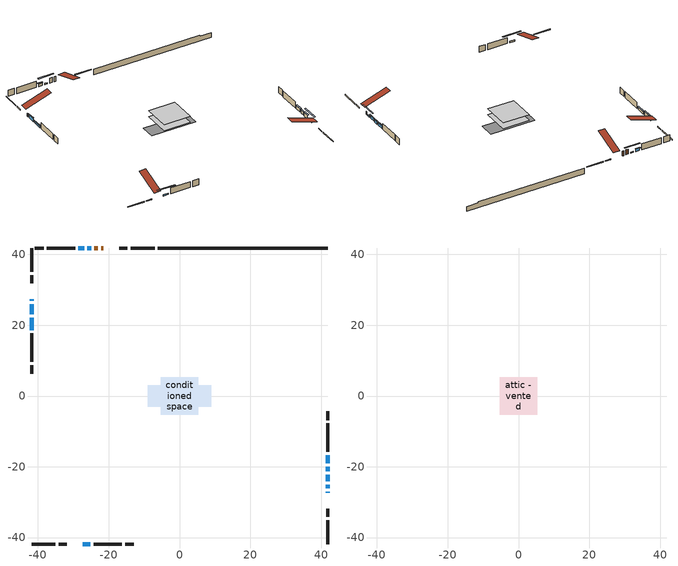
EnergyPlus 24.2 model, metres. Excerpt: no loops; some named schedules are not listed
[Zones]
conditioned space
 floor adiabatic (AdiabaticFloorConstruction): -5.33,-5.33 -5.33,5.33 5.33,5.33 5.33,-5.33 z0.61
 floor foundation (Slab1 construction): -9.01,-2.98 -9.01,2.98 9.01,2.98 9.01,-2.98 z-1.68
 wall outside (RimJoist1 construction): -7.05,41.83 -13.8,41.83 / -41.83,-41.83 -35.09,-41.83 / -41.83,41.83 -41.83,35.09 / 41.83,-41.83 41.83,-35.09 z0.61:0.91
 wall outside (RimJoist2 construction): -14.73,41.83 -16.97,41.83 / -34.16,-41.83 -31.91,-41.83 / -41.83,34.16 -41.83,31.91 / 41.83,-34.16 41.83,-31.91 z0.61:0.91
 wall outside (AdiabaticWallConstruction 1): -21.56,41.83 -22.14,41.83 / -23.07,41.83 -24.08,41.83 z0.61:2.64
 wall outside (AdiabaticWallConstruction): 41.83,-27.32 41.83,-27.02 / -41.83,27.32 -41.83,26.9 z0.61:1.83; 41.83,-26.09 41.83,-25.04 / -25.01,41.83 -26.06,41.83 / -27.32,-41.83 -25.24,-41.83 z0.61:1.12; 41.83,-24.12 41.83,-22.21 z0.61:1.96; 41.83,-21.28 41.83,-19.93 z0.61:1.78; 41.83,-19.01 41.83,-16.72 z0.61:1.88; -26.98,41.83 -28.56,41.83 z0.61:1.65; -41.83,25.97 -41.83,23.1 z0.61:2.11; -41.83,22.17 -41.83,18.62 z0.61:1.45
 wall outside (Wall1 construction): -29.49,41.83 -37.51,41.83 / -24.31,-41.83 -16.28,-41.83 / -41.83,17.69 -41.83,9.66 / 41.83,-15.79 41.83,-7.77 z0.61:3.05
 wall outside (Wall2 construction): -38.44,41.83 -40.91,41.83 / -15.35,-41.83 -12.89,-41.83 / -41.83,8.73 -41.83,6.27 / 41.83,-6.84 41.83,-4.37 z0.61:3.05
 wall foundation (FoundationWall1 construction): -6.12,41.83,-1.68 -6.12,41.83,0.61 37.04,41.83,0.61 37.04,41.83,0.17 41.83,41.83,0.17 41.83,41.83,-1.68
 window (WindowConstruction 6): 41.83,-27.32 41.83,-27.02 z0.61:1.83
 window (WindowConstruction 8): 41.83,-26.09 41.83,-25.05 z0.61:1.12
 window (WindowConstruction 9): -25.01,41.83 -26.05,41.83 z0.61:1.12
 window (WindowConstruction 10): -27.32,-41.83 -25.24,-41.83 z0.61:1.12
 window (WindowConstruction 7): -41.83,27.32 -41.83,26.9 z0.61:1.83
 window (WindowConstruction): 41.83,-24.12 41.83,-22.21 z0.61:1.96
 window (WindowConstruction 1): 41.83,-21.28 41.83,-19.94 z0.61:1.78
 window (WindowConstruction 2): 41.83,-19.01 41.83,-16.72 z0.61:1.88
 window (WindowConstruction 3): -26.98,41.83 -28.56,41.83 z0.61:1.65
 window (WindowConstruction 4): -41.83,25.97 -41.83,23.1 z0.61:2.11
 window (WindowConstruction 5): -41.83,22.17 -41.83,18.62 z0.61:1.45
 door (Door): -21.56,41.83 -22.14,41.83 z0.61:2.64
 door (Door 1): -23.07,41.83 -24.08,41.83 z0.61:2.64
 ceiling adiabatic (AdiabaticFloorConstruction): 5.33,-5.33 5.33,5.33 -5.33,5.33 -5.33,-5.33 z0.61
attic - vented
 floor to conditioned space (Floor1 construction Reversed): -5.33,-5.33 -5.33,5.33 5.33,5.33 5.33,-5.33 z3.05
 roof outside (Roof1 construction): -20.63,41.83,3.05 -20.63,31.46,6.51 -17.9,31.46,6.51 -17.9,41.83,3.05; -28.25,-41.83,3.05 -28.25,-31.46,6.51 -30.98,-31.46,6.51 -30.98,-41.83,3.05; -41.83,28.25,3.05 -31.46,28.25,6.51 -31.46,30.98,6.51 -41.83,30.98,3.05; 41.83,-28.25,3.05 31.46,-28.25,6.51 31.46,-30.98,6.51 41.83,-30.98,3.05
shading: 41.83,-22.35 41.83,-28.79 42.25,-28.79 42.25,-22.35 z3.82; -28.75,41.83 -22.31,41.83 -22.31,42.25 -28.75,42.25 z3.82; -22.54,-41.83 -30.02,-41.83 -30.02,-42.25 -22.54,-42.25 z3.82; 41.83,-22.01 41.83,-24.32 42.25,-24.32 42.25,-22.01 z2.16; 41.83,-19.73 41.83,-21.48 42.25,-21.48 42.25,-19.73 z1.98; 41.83,-16.52 41.83,-19.21 42.25,-19.21 42.25,-16.52 z2.08; -28.76,41.83 -26.78,41.83 -26.78,42.25 -28.76,42.25 z1.85; -41.83,22.9 -41.83,26.17 -42.25,26.17 -42.25,22.9 z2.31; -41.83,18.42 -41.83,22.37 -42.25,22.37 -42.25,18.42 z1.65
[Building]
Building 1: Terrain=Suburbs
[Site:Location]
Edmonton Intl AP_AB: Latitude {deg}=53.31; Longitude {deg}=-113.58; Time Zone {hr}=-7; Elevation {m}=723; Keep Site Location Information=Yes
[Site:GroundTemperature:Shallow]
-1.56185, -3.61833, -3.78302, -2.80711, 1.11059, 5.01004, 8.39065, 10.5322, 10.7141, 8.97234, 5.67794, 1.89811
[Site:WaterMainsTemperature]
Calculation Method=Schedule; Temperature Schedule=mains temperature schedule
[Material] Roughness=Rough; Thermal Absorptance=0.9
Name | Thickness {m} | Conductivity {W/m-K} | Density {kg/m3} | Specific Heat {J/kg-K} | Solar Absorptance | Visible Absorptance
asphalt or fiberglass shingles | 0.00635 | 0.162714 | 1121.4 | 1465.45 | 0.4 | 0.4
ceiling loosefill ins | 0.0846667 | 0.0480833 | 16.02 | 1046.75 | 0.7 | 0.7
ceiling stud and cavity | 0.1397 | 0.0815388 | 65.682 | 1177.47 | 0.7 | 0.7
concrete 4.0 in. | 0.1016 | 1.803125 | 2242.8 | 837.4 | 0.7 | 0.7
concrete 8.0 in. | 0.2032 | 1.803125 | 2242.8 | 837.4 | 0.7 | 0.7
door material | 0.04445 | 0.188738 | 512.64 | 1214.23 | 0.7 | 0.7
door material 1 | 0.04445 | 0.053851 | 512.64 | 1214.23 | 0.7 | 0.7
exterior vertical ins | 0.0125653 | 0.029427 | 32.04 | 1214.23 | 0.7 | 0.7
floor covering | 0.0127 | 0.0433444 | 54.468 | 1339.84 | 0.6 | 0.6
floor rigid ins; wall rigid ins | 0.512978 | 0.029427 | 32.04 | 1214.23 | 0.7 | 0.7
floor stud and cavity | 0.1397 | 1.75129 | 37.0049 | 1207.88 | 0.7 | 0.7
furniture material conditioned space 1 | 0.1524 | 0.115458 | 640.8 | 1214.23 | 0.6 | 0.6
gypsum board | 0.0127 | 0.160291 | 801 | 837.4 | 0.6 | 0.6
gypsum board 1 | 0.0127 | 0.160291 | 801 | 837.4 | 0.7 | 0.7
osb sheathing 0.5 in. | 0.0127 | 0.115458 | 512.64 | 1214.23 | 0.7 | 0.7
osb sheathing 0.75 in. | 0.01905 | 0.115458 | 512.64 | 1214.23 | 0.7 | 0.7
osb sheathing 2.0 in. | 0.0508 | 0.115458 | 512.64 | 1214.23 | 0.7 | 0.7
rim joist rigid ins | 0.051816 | 0.029427 | 32.04 | 1214.23 | 0.7 | 0.7
rim joist stud and cavity | 0.0508 | 0.0533686 | 125.044 | 1163.47 | 0.6 | 0.6
rim joist stud and cavity 1 | 0.0508 | 0.0404867 | 125.044 | 1163.47 | 0.6 | 0.6
wall stud and cavity | 0.1397 | 0.100302 | 139.0536 | 1170.24 | 0.7 | 0.7
wall stud and cavity 1 | 0.1397 | 0.087185 | 139.0536 | 1170.24 | 0.7 | 0.7
wall stud and cavity 2 | 0.0889 | 0.380278 | 52.3479 | 1209.89 | 0.7 | 0.7
wall stud and cavity 3 | 0.0889 | 0.391764 | 83.0341 | 1211.67 | 0.7 | 0.7
wood siding | 0.0254 | 0.102417 | 544.68 | 1172.36 | 0.4 | 0.4
wood siding 1; wood siding 2; wood siding 3 | 0.0254 | 0.102417 | 544.68 | 1172.36 | 0.7 | 0.7
[WindowMaterial:SimpleGlazingSystem]
Name | U-Factor {W/m2-K} | Solar Heat Gain Coefficient
WindowMaterial | 3.27848 | 0.64
WindowMaterial 1 | 3.276206 | 0.61
WindowMaterial 2 | 3.27961 | 0.64
WindowMaterial 3 | 3.28586 | 0.58
WindowMaterial 4 | 1.58076 | 0.59
WindowMaterial 5 | 1.856706 | 0.5
WindowMaterial 6 | 3.304596 | 0.58
WindowMaterial 7 | 3.33639 | 0.51
WindowMaterial 8 | 3.26144 | 0.45
[Construction]
AdiabaticFloorConstruction: floor stud and cavity, floor rigid ins, osb sheathing 0.75 in., floor covering
AdiabaticWallConstruction: wood siding 2, wall rigid ins, wall stud and cavity 2, gypsum board
AdiabaticWallConstruction 1: wood siding 3, wall rigid ins, wall stud and cavity 2, gypsum board
Door: door material
Door 1: door material 1
Floor1 construction Reversed: gypsum board, ceiling stud and cavity, ceiling loosefill ins
FoundationWall1 construction: concrete 8.0 in., gypsum board 1
furniture construction conditioned space 1: furniture material conditioned space 1
PartitionWallConstruction: gypsum board, wall stud and cavity 3, gypsum board
RimJoist1 construction: wood siding 1, rim joist rigid ins, osb sheathing 2.0 in., rim joist stud and cavity
RimJoist2 construction: wood siding 1, rim joist rigid ins, osb sheathing 2.0 in., rim joist stud and cavity 1
Roof1 construction: asphalt or fiberglass shingles
Slab1 construction: concrete 4.0 in.
Wall1 construction: wood siding, osb sheathing 0.5 in., wall stud and cavity, gypsum board
Wall2 construction: wood siding, osb sheathing 0.5 in., wall stud and cavity 1, gypsum board
WindowConstruction: WindowMaterial
WindowConstruction 1: WindowMaterial 1
WindowConstruction 10; WindowConstruction 8; WindowConstruction 9: WindowMaterial 8
WindowConstruction 2: WindowMaterial 2
WindowConstruction 3: WindowMaterial 3
WindowConstruction 4: WindowMaterial 4
WindowConstruction 5: WindowMaterial 5
WindowConstruction 6: WindowMaterial 6
WindowConstruction 7: WindowMaterial 7
[Zone] Multiplier=1; Part of Total Floor Area=Yes
Name | Volume {m3}
attic - vented | 63.6961
conditioned space | 553.6
[Space]
Name | Zone | Volume {m3}
attic - vented 1 | attic - vented | 63.6961
conditioned space 1 | conditioned space | 553.6
[ZoneInfiltration:EffectiveLeakageArea]
infil attic - vented 1: Zone or Space=attic - vented 1; Schedule=Always On Discrete; Effective Air Leakage Area {cm2}=3946.44; Stack Coefficient=0.000240483; Wind Coefficient=1.04776e-05
[ZoneMixing]
whole house fan mix: Zone or Space=attic - vented; Schedule=Always On Continuous; Design Flow Rate Calculation Method=Flow/Zone; Design Flow Rate {m3/s}=0; Source Zone or Space=conditioned space
[SurfaceProperty:ExposedFoundationPerimeter]
Slab1: Exposed Perimeter Calculation Method=TotalExposedPerimeter; Total Exposed Perimeter {m}=47.956
[InternalMass] Zone or ZoneList=conditioned space; Space or SpaceList=conditioned space 1
Name | Construction | Surface Area {m2}
furniture mass conditioned space 1 | furniture construction conditioned space 1 | 88.3239
partition wall mass | PartitionWallConstruction | 220.81
[Lights]
interior lighting: Zone or ZoneList or Space or SpaceList=conditioned space 1; Schedule=interior lighting schedule; Design Level Calculation Method=LightingLevel; Lighting Level {W}=343.2; Return Air Fraction=0; Fraction Radiant=0.6; Fraction Visible=0.2; Fraction Replaceable=1
[People]
occupants: Zone or ZoneList or Space or SpaceList=conditioned space 1; Number of People Schedule=occupants schedule; Number of People Calculation Method=People; Number of People=3; Fraction Radiant=0.314171; Sensible Heat Fraction=0.56303; Activity Level Schedule=occupants activity schedule; Carbon Dioxide Generation Rate {m3/s-W}=0; Enable ASHRAE 55 Comfort Warnings=No; Mean Radiant Temperature Calculation Type=EnclosureAveraged
[ElectricEquipment] Zone or ZoneList or Space or SpaceList=conditioned space 1; Design Level Calculation Method=EquipmentLevel
Name | Schedule | Design Level {W} | Fraction Latent | Fraction Radiant | Fraction Lost
clothes dryer | clothes dryer schedule | 140.772 | 0.015 | 0.081 | 0.85
clothes washer | clothes washer schedule | 32.1985 | 0.03 | 0.162 | 0.7
cooking range | cooking range schedule | 215.147 | 0.08 | 0.432 | 0.2
dishwasher | dishwasher schedule | 66.8632 | 0.3 | 0.18 | 0.4
fridge | fridge schedule | 72.9452 | 0 | 0.6 | 0
mech vent bath fan 0 | mech vent bath fan 0 schedule | 50.2 | 0 | 0 | 1
mech vent bath fan 1 | mech vent bath fan 1 schedule | 50.2 | 0 | 0 | 1
mech vent house fan | mech vent house fan schedule | 0 | 0 | 0 | 1
mech vent house fan cfis | mech vent house fan cfis schedule | 0 | 0 | 0 | 0
mech vent range fan 0 | mech vent range fan 0 schedule | 57 | 0 | 0 | 1
misc plug loads | misc plug loads schedule | 494.7 | 0.045 | 0.513 | 0.1
whole house fan | Always On Discrete | 0 | 0 | 0 | 1
[OtherEquipment] Zone or ZoneList or Space or SpaceList=conditioned space 1; Design Level Calculation Method=EquipmentLevel
Name | Fuel Type | Schedule | Design Level {W} | Fraction Latent | Fraction Radiant | Fraction Lost
clothes dryer 1 | Electricity | clothes dryer schedule | 0 | 0.015 | 0.081 | 0.85
cooking range 1 | Electricity | cooking range schedule | 0 | 0.08 | 0.432 | 0.2
general water use latent | None | general water use schedule | 62.594 | 1 | 0 | 0
general water use sensible | None | general water use schedule | -61.6891 | 0 | 0.6 | 0
mech vent house fan latent load | None | Always On Discrete | 0 | 1 | 0 | 0
mech vent house fan sensible load | None | Always On Discrete | 0 | 0 | 0 | 0
water heater energy adjustment1 | NaturalGas | Always On Discrete | 0.01 | 0 | 0 | 1
[ZoneInfiltration:DesignFlowRate] Zone or ZoneList or Space or SpaceList=conditioned space 1; Schedule=Always On Discrete; Design Flow Rate Calculation Method=Flow/Zone; Design Flow Rate {m3/s}=0
infil flow; natural vent flow; whole house fan flow
[AvailabilityManager:Scheduled]
furnace airloop Availability Manager: Schedule=Always On Discrete
[Foundation:Kiva]
Foundation Kiva 1: Initial Indoor Air Temperature {C}=18; Wall Height Above Grade {m}=0.609996; Wall Depth Below Slab {m}=0.2032; Custom Block Material Name 1=exterior vertical ins; Custom Block Depth 1 {m}=2.28999; Custom Block X Position 1 {m}=0.2159; Custom Block Z Position 1 {m}=0
[Foundation:Kiva:Settings]
Soil Conductivity {W/m-K}=0.849921; Soil Density {kg/m3}=1842.3; Soil Specific Heat {J/kg-K}=418.7; Ground Solar Absorptivity=0.9; Ground Thermal Absorptivity=0.9; Ground Surface Roughness {m}=0.03; Far-Field Width {m}=40; Deep-Ground Boundary Condition=ZeroFlux; Deep-Ground Depth {m}=40; Minimum Cell Dimension {m}=0.2; Maximum Cell Growth Coefficient=3; Simulation Timestep=Timestep
[Exterior:Lights]
exterior lighting: Schedule=exterior lighting schedule; Design Level {W}=75.6
[EnergyManagementSystem:GlobalVariable]
furnace_airloop_Fan_RTF
infil_program_Qfan
infil_program_Qinf
natural_vent_program_Qnv
natural_vent_program_Qwhf
[EnergyManagementSystem:Sensor]
Name | Output:Variable or Output:Meter Index Key | Output:Variable or Output:Meter
airflow_gain | infil flow | Infiltration Sensible Heat Gain Energy
airflow_gain_1 | natural vent flow | Infiltration Sensible Heat Gain Energy
airflow_gain_2 | whole house fan flow | Infiltration Sensible Heat Gain Energy
airflow_loss | infil flow | Infiltration Sensible Heat Loss Energy
airflow_loss_1 | natural vent flow | Infiltration Sensible Heat Loss Energy
airflow_loss_2 | whole house fan flow | Infiltration Sensible Heat Loss Energy
clg_load_cond |  | Cooling:EnergyTransfer:Zone:CONDITIONED SPACE
clg_sp_s; clg_sp_s_1 | cooling setpoint | Schedule Value
clothes_dryer_exhaust_0_sch_s | clothes dryer exhaust 0 schedule | Schedule Value
cool_season | cooling season schedule | Schedule Value
htg_load_cond |  | Heating:EnergyTransfer:Zone:CONDITIONED SPACE
htg_sp_s; htg_sp_s_1 | heating setpoint | Schedule Value
ig_ee_conv | clothes dryer | Electric Equipment Convective Heating Energy
ig_ee_conv_2 | cooking range | Electric Equipment Convective Heating Energy
ig_ee_conv_4 | fridge | Electric Equipment Convective Heating Energy
ig_ee_conv_5 | misc plug loads | Electric Equipment Convective Heating Energy
ig_ee_conv_6 | whole house fan | Electric Equipment Convective Heating Energy
ig_ee_rad | clothes dryer | Electric Equipment Radiant Heating Energy
ig_ee_rad_2 | cooking range | Electric Equipment Radiant Heating Energy
ig_ee_rad_4 | fridge | Electric Equipment Radiant Heating Energy
ig_ee_rad_5 | misc plug loads | Electric Equipment Radiant Heating Energy
ig_ee_rad_6 | whole house fan | Electric Equipment Radiant Heating Energy
ig_lgt_conv | interior lighting | Lights Convective Heating Energy
ig_lgt_rad | interior lighting | Lights Radiant Heating Energy
ig_lgt_vis | interior lighting | Lights Visible Radiation Heating Energy
ig_oe_conv | clothes dryer 1 | Other Equipment Convective Heating Energy
ig_oe_conv_1 | cooking range 1 | Other Equipment Convective Heating Energy
ig_oe_conv_2 | general water use latent | Other Equipment Convective Heating Energy
ig_oe_conv_3 | general water use sensible | Other Equipment Convective Heating Energy
ig_oe_conv_4 | water heater energy adjustment1 | Other Equipment Convective Heating Energy
ig_oe_rad | clothes dryer 1 | Other Equipment Radiant Heating Energy
ig_oe_rad_1 | cooking range 1 | Other Equipment Radiant Heating Energy
ig_oe_rad_2 | general water use latent | Other Equipment Radiant Heating Energy
ig_oe_rad_3 | general water use sensible | Other Equipment Radiant Heating Energy
ig_oe_rad_4 | water heater energy adjustment1 | Other Equipment Radiant Heating Energy
ig_ppl_conv | occupants | People Convective Heating Energy
ig_ppl_rad | occupants | People Radiant Heating Energy
im_conv | furniture mass conditioned space 1 | Surface Inside Face Convection Heat Gain Energy
im_conv_1 | partition wall mass | Surface Inside Face Convection Heat Gain Energy
im_ig | furniture mass conditioned space 1 | Surface Inside Face Internal Gains Radiation Heat Gain Energy
im_ig_1 | partition wall mass | Surface Inside Face Internal Gains Radiation Heat Gain Energy
im_lgt | furniture mass conditioned space 1 | Surface Inside Face Lights Radiation Heat Gain Energy
im_lgt_1 | partition wall mass | Surface Inside Face Lights Radiation Heat Gain Energy
im_sol | furniture mass conditioned space 1 | Surface Inside Face Solar Radiation Heat Gain Energy
im_sol_1 | partition wall mass | Surface Inside Face Solar Radiation Heat Gain Energy
im_surf | furniture mass conditioned space 1 | Surface Inside Face Net Surface Thermal Radiation Heat Gain Energy
im_surf_1 | partition wall mass | Surface Inside Face Net Surface Thermal Radiation Heat Gain Energy
mech_vent_bath_fan_0_sch_s | mech vent bath fan 0 schedule | Schedule Value
mech_vent_bath_fan_1_sch_s | mech vent bath fan 1 schedule | Schedule Value
mech_vent_range_fan_0_sch_s | mech vent range fan 0 schedule | Schedule Value
mv_conv | mech vent bath fan 0 | Electric Equipment Convective Heating Energy
mv_conv_1 | mech vent bath fan 1 | Electric Equipment Convective Heating Energy
mv_conv_2 | mech vent house fan | Electric Equipment Convective Heating Energy
mv_conv_3 | mech vent house fan cfis | Electric Equipment Convective Heating Energy
mv_conv_4 | mech vent range fan 0 | Electric Equipment Convective Heating Energy
mv_conv_5 | mech vent house fan latent load | Other Equipment Convective Heating Energy
mv_conv_6 | mech vent house fan sensible load | Other Equipment Convective Heating Energy
mv_rad | mech vent bath fan 0 | Electric Equipment Radiant Heating Energy
mv_rad_1 | mech vent bath fan 1 | Electric Equipment Radiant Heating Energy
mv_rad_2 | mech vent house fan | Electric Equipment Radiant Heating Energy
mv_rad_3 | mech vent house fan cfis | Electric Equipment Radiant Heating Energy
mv_rad_4 | mech vent range fan 0 | Electric Equipment Radiant Heating Energy
mv_rad_5 | mech vent house fan latent load | Other Equipment Radiant Heating Energy
mv_rad_6 | mech vent house fan sensible load | Other Equipment Radiant Heating Energy
natural_vent_s | natural vent schedule | Schedule Value
out_pb_s |  | Site Outdoor Air Barometric Pressure
out_wt_s |  | Site Outdoor Air Humidity Ratio
site_vw_s |  | Site Wind Speed
ss_back_out | Window1 | Surface Window Shortwave from Zone Back Out Window Heat Transfer Rate
ss_back_out_1 | Window10 | Surface Window Shortwave from Zone Back Out Window Heat Transfer Rate
ss_back_out_10 | Window8 | Surface Window Shortwave from Zone Back Out Window Heat Transfer Rate
ss_back_out_2 | Window11 | Surface Window Shortwave from Zone Back Out Window Heat Transfer Rate
ss_back_out_3 | Window12 | Surface Window Shortwave from Zone Back Out Window Heat Transfer Rate
ss_back_out_4 | Window2 | Surface Window Shortwave from Zone Back Out Window Heat Transfer Rate
ss_back_out_5 | Window3 | Surface Window Shortwave from Zone Back Out Window Heat Transfer Rate
ss_back_out_6 | Window4 | Surface Window Shortwave from Zone Back Out Window Heat Transfer Rate
ss_back_out_7 | Window5 | Surface Window Shortwave from Zone Back Out Window Heat Transfer Rate
ss_back_out_8 | Window6 | Surface Window Shortwave from Zone Back Out Window Heat Transfer Rate
ss_back_out_9 | Window7 | Surface Window Shortwave from Zone Back Out Window Heat Transfer Rate
ss_conv | Door1 | Surface Inside Face Convection Heat Gain Energy
ss_conv_1 | Door2 | Surface Inside Face Convection Heat Gain Energy
ss_conv_10 | Window6 | Surface Inside Face Convection Heat Gain Energy
ss_conv_11 | Window7 | Surface Inside Face Convection Heat Gain Energy
ss_conv_12 | Window8 | Surface Inside Face Convection Heat Gain Energy
ss_conv_2 | Window1 | Surface Inside Face Convection Heat Gain Energy
ss_conv_3 | Window10 | Surface Inside Face Convection Heat Gain Energy
ss_conv_4 | Window11 | Surface Inside Face Convection Heat Gain Energy
ss_conv_5 | Window12 | Surface Inside Face Convection Heat Gain Energy
ss_conv_6 | Window2 | Surface Inside Face Convection Heat Gain Energy
ss_conv_7 | Window3 | Surface Inside Face Convection Heat Gain Energy
ss_conv_8 | Window4 | Surface Inside Face Convection Heat Gain Energy
ss_conv_9 | Window5 | Surface Inside Face Convection Heat Gain Energy
ss_ig | Door1 | Surface Inside Face Internal Gains Radiation Heat Gain Energy
ss_ig_1 | Door2 | Surface Inside Face Internal Gains Radiation Heat Gain Energy
ss_ig_10 | Window6 | Surface Inside Face Internal Gains Radiation Heat Gain Energy
ss_ig_11 | Window7 | Surface Inside Face Internal Gains Radiation Heat Gain Energy
ss_ig_12 | Window8 | Surface Inside Face Internal Gains Radiation Heat Gain Energy
ss_ig_2 | Window1 | Surface Inside Face Internal Gains Radiation Heat Gain Energy
ss_ig_3 | Window10 | Surface Inside Face Internal Gains Radiation Heat Gain Energy
ss_ig_4 | Window11 | Surface Inside Face Internal Gains Radiation Heat Gain Energy
ss_ig_5 | Window12 | Surface Inside Face Internal Gains Radiation Heat Gain Energy
ss_ig_6 | Window2 | Surface Inside Face Internal Gains Radiation Heat Gain Energy
ss_ig_7 | Window3 | Surface Inside Face Internal Gains Radiation Heat Gain Energy
ss_ig_8 | Window4 | Surface Inside Face Internal Gains Radiation Heat Gain Energy
ss_ig_9 | Window5 | Surface Inside Face Internal Gains Radiation Heat Gain Energy
ss_lgt | Door1 | Surface Inside Face Lights Radiation Heat Gain Energy
ss_lgt_1 | Door2 | Surface Inside Face Lights Radiation Heat Gain Energy
ss_sol | Door1 | Surface Inside Face Solar Radiation Heat Gain Energy
ss_sol_1 | Door2 | Surface Inside Face Solar Radiation Heat Gain Energy
ss_surf | Door1 | Surface Inside Face Net Surface Thermal Radiation Heat Gain Energy
ss_surf_1 | Door2 | Surface Inside Face Net Surface Thermal Radiation Heat Gain Energy
ss_surf_10 | Window6 | Surface Inside Face Net Surface Thermal Radiation Heat Gain Energy
ss_surf_11 | Window7 | Surface Inside Face Net Surface Thermal Radiation Heat Gain Energy
ss_surf_12 | Window8 | Surface Inside Face Net Surface Thermal Radiation Heat Gain Energy
ss_surf_2 | Window1 | Surface Inside Face Net Surface Thermal Radiation Heat Gain Energy
ss_surf_3 | Window10 | Surface Inside Face Net Surface Thermal Radiation Heat Gain Energy
ss_surf_4 | Window11 | Surface Inside Face Net Surface Thermal Radiation Heat Gain Energy
ss_surf_5 | Window12 | Surface Inside Face Net Surface Thermal Radiation Heat Gain Energy
ss_surf_6 | Window2 | Surface Inside Face Net Surface Thermal Radiation Heat Gain Energy
ss_surf_7 | Window3 | Surface Inside Face Net Surface Thermal Radiation Heat Gain Energy
ss_surf_8 | Window4 | Surface Inside Face Net Surface Thermal Radiation Heat Gain Energy
ss_surf_9 | Window5 | Surface Inside Face Net Surface Thermal Radiation Heat Gain Energy
ss_trans_in | Window1 | Surface Window Transmitted Solar Radiation Rate
ss_trans_in_1 | Window10 | Surface Window Transmitted Solar Radiation Rate
ss_trans_in_10 | Window8 | Surface Window Transmitted Solar Radiation Rate
ss_trans_in_2 | Window11 | Surface Window Transmitted Solar Radiation Rate
ss_trans_in_3 | Window12 | Surface Window Transmitted Solar Radiation Rate
ss_trans_in_4 | Window2 | Surface Window Transmitted Solar Radiation Rate
ss_trans_in_5 | Window3 | Surface Window Transmitted Solar Radiation Rate
ss_trans_in_6 | Window4 | Surface Window Transmitted Solar Radiation Rate
ss_trans_in_7 | Window5 | Surface Window Transmitted Solar Radiation Rate
ss_trans_in_8 | Window6 | Surface Window Transmitted Solar Radiation Rate
ss_trans_in_9 | Window7 | Surface Window Transmitted Solar Radiation Rate
ss_trans_out | Window1 | Surface Inside Face Initial Transmitted Diffuse Transmitted Out Window Solar Radiation Rate
ss_trans_out_1 | Window10 | Surface Inside Face Initial Transmitted Diffuse Transmitted Out Window Solar Radiation Rate
ss_trans_out_10 | Window8 | Surface Inside Face Initial Transmitted Diffuse Transmitted Out Window Solar Radiation Rate
ss_trans_out_2 | Window11 | Surface Inside Face Initial Transmitted Diffuse Transmitted Out Window Solar Radiation Rate
ss_trans_out_3 | Window12 | Surface Inside Face Initial Transmitted Diffuse Transmitted Out Window Solar Radiation Rate
ss_trans_out_4 | Window2 | Surface Inside Face Initial Transmitted Diffuse Transmitted Out Window Solar Radiation Rate
ss_trans_out_5 | Window3 | Surface Inside Face Initial Transmitted Diffuse Transmitted Out Window Solar Radiation Rate
ss_trans_out_6 | Window4 | Surface Inside Face Initial Transmitted Diffuse Transmitted Out Window Solar Radiation Rate
ss_trans_out_7 | Window5 | Surface Inside Face Initial Transmitted Diffuse Transmitted Out Window Solar Radiation Rate
ss_trans_out_8 | Window6 | Surface Inside Face Initial Transmitted Diffuse Transmitted Out Window Solar Radiation Rate
ss_trans_out_9 | Window7 | Surface Inside Face Initial Transmitted Diffuse Transmitted Out Window Solar Radiation Rate
s_conv | Floor1 | Surface Inside Face Convection Heat Gain Energy
s_conv_1 | FoundationWall1 | Surface Inside Face Convection Heat Gain Energy
s_conv_10 | RimJoist2:270 | Surface Inside Face Convection Heat Gain Energy
s_conv_11 | RimJoist2:90 | Surface Inside Face Convection Heat Gain Energy
s_conv_12 | Slab1 | Surface Inside Face Convection Heat Gain Energy
s_conv_13 | Wall1:0 | Surface Inside Face Convection Heat Gain Energy
s_conv_14 | Wall1:180 | Surface Inside Face Convection Heat Gain Energy
s_conv_15 | Wall1:270 | Surface Inside Face Convection Heat Gain Energy
s_conv_16 | Wall1:90 | Surface Inside Face Convection Heat Gain Energy
s_conv_17 | Wall2:0 | Surface Inside Face Convection Heat Gain Energy
